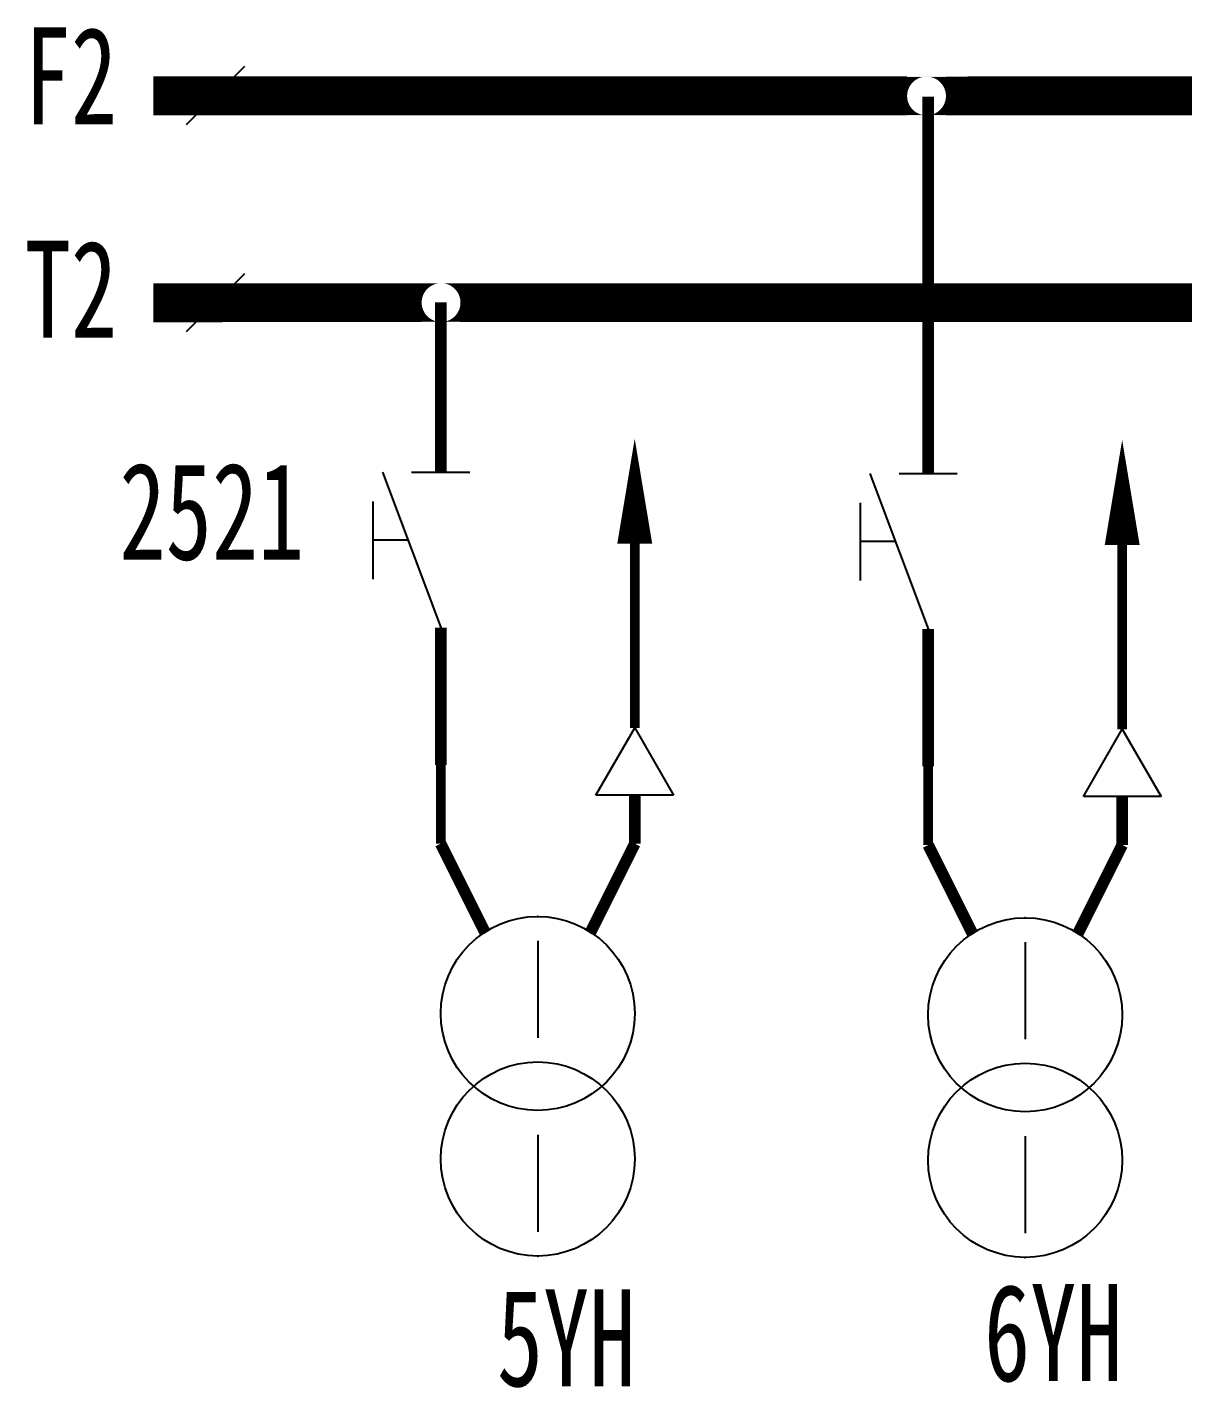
# Model space of a CAD drawing. Header units: millimetres. Extents: x 10667 to 23854, y -3427 to -2899.
# Drawn here: x 13352.3 to 13411.9, y -3229.7 to -3159.6 of the extents above; entities that cross this region are included whole.
import ezdxf

# ---------------------------------------------------------------- set-up
doc = ezdxf.new("R2010")
doc.units = ezdxf.units.MM
doc.header["$LTSCALE"] = 10
doc.linetypes.add('DASHED', pattern=[11, 5, 0.5, 5, 0.5])
for name, color, linetype in [('BLOCK', 3, 'Continuous'), ('LINE', 7, 'Continuous'), ('TEXT', 2, 'Continuous'), ('设    备', 3, 'Continuous'), ('设备编号', 2, 'Continuous'), ('连 接 线', 1, 'Continuous')]:
    doc.layers.add(name, color=color, linetype=linetype)
doc.styles.add('HZ', font='SimSun.ttf', dxfattribs={"width": 0.7})

# ---------------------------------------------------------------- blocks, each defined once
blk = doc.blocks.new('$SGK1')
at = {"layer": 'BLOCK'}
for p, q in [((-3, 0), (0, -8)), ((-1.5, 0), (1.5, 0))]:
    blk.add_line(p, q, dxfattribs=at)
at = {"layer": 'TEXT', "color": 3}
for p, q in [((-3.5, -1.5), (-3.5, -5.5)), ((-1.6875, -3.5), (-3.5, -3.5))]:
    blk.add_line(p, q, dxfattribs=at)
blk = doc.blocks.new('$JT')
at = {"color": 3}
blk.add_lwpolyline([(0, 0, 1.79999946, 0, 0), (-0.001268655806370589, 5.410164977314366, 0, 0, 0)], format="xyseb", dxfattribs=at)

msp = doc.modelspace()

# ---------------------------------------------------------------- linework, layer by layer
at = {"layer": '设    备', "color": 3}
for p, q in [((13378.62308152656, -3206.646176662378), (13378.62308152656, -3211.646176662378)), ((13403.7436253828, -3206.714792911619), (13403.7436253828, -3211.714792911619)), ((13378.62308152656, -3216.646176662377), (13378.62308152656, -3221.646176662377)), ((13403.7436253828, -3216.714792911619), (13403.7436253828, -3221.714792911619))]:
    msp.add_line(p, q, dxfattribs=at)
for centre in [(13378.62308152656, -3210.396176662377), (13403.7436253828, -3210.464792911619), (13378.62308152656, -3217.896176662377), (13403.7436253828, -3217.964792911619)]:
    msp.add_circle(centre, 5, dxfattribs=at)
at = {"layer": '设    备'}
for p in [(13373.62308152656, -3182.509071838038), (13398.7436253828, -3182.577688087279), (13373.62308152656, -3190.509071838038), (13398.7436253828, -3190.577688087279)]:
    msp.add_point(p, dxfattribs=at)
at = {"layer": '设    备', "color": 3}
for p in [(13378.62308152656, -3205.396176662377), (13403.7436253828, -3205.464792911618), (13378.62308152656, -3222.896176662377), (13403.7436253828, -3222.964792911618)]:
    msp.add_point(p, dxfattribs=at)
at = {"layer": '连 接 线', "color": 3}
for p, q in [((13363.50988027471, -3161.598055660136), (13360.50988027471, -3164.598055660136)), ((13363.51065494024, -3172.272831213975), (13360.51065494024, -3175.272831213975)), ((13381.62308152656, -3199.146176715206), (13383.62308152656, -3195.682075100069)), ((13383.62308152656, -3195.682075100069), (13385.62308152656, -3199.146176715206)), ((13406.7436253828, -3199.214792964447), (13408.7436253828, -3195.75069134931)), ((13408.7436253828, -3195.75069134931), (13410.7436253828, -3199.214792964447)), ((13385.62308152656, -3199.146176715206), (13381.62308152656, -3199.146176715206)), ((13410.7436253828, -3199.214792964447), (13406.7436253828, -3199.214792964447))]:
    msp.add_line(p, q, dxfattribs=at)
at = {"layer": '连 接 线'}
for points, const_width in [([(13397.65877697049, -3163.105191349051), (13358.80807231193, -3163.107413233563)], 2), ([(13437.83965471278, -3163.103640975173), (13399.65877697049, -3163.11025048659)], 2), ([(13398.7436253828, -3182.577688087279), (13398.7436253828, -3163.154323378053)], 0.6), ([(13372.64134775912, -3173.7629732393), (13358.80884631524, -3173.773063568347)], 2), ([(13426.84067276074, -3173.763742970149), (13374.64134775912, -3173.763742970149)], 2), ([(13373.62308152656, -3182.509071838038), (13373.62308152656, -3173.748360582517)], 0.6), ([(13373.62308152656, -3197.591222937516), (13373.62308152656, -3190.509071838038)], 0.6), ([(13398.7436253828, -3197.659839186757), (13398.7436253828, -3190.577688087279)], 0.6), ([(13383.62308152656, -3201.646176662377), (13383.62308152656, -3199.146176715206)], 0.6), ([(13408.7436253828, -3201.714792911619), (13408.7436253828, -3199.214792964447)], 0.6)]:
    msp.add_lwpolyline(points, dxfattribs=dict(at, const_width=const_width))
at = {"layer": '连 接 线', "color": 6, "linetype": 'DASHED', "ltscale": 0.5, "const_width": 0.5}
for points in [[(13383.62308152656, -3195.682075100069), (13383.62308152656, -3185.682075100069)], [(13408.7436253828, -3195.75069134931), (13408.7436253828, -3185.75069134931)]]:
    msp.add_lwpolyline(points, dxfattribs=at)
at = {"layer": '连 接 线', "color": 3}
for points, const_width in [([(13373.62308152656, -3197.591222937516), (13373.62308152656, -3201.646176662377)], 0.5), ([(13398.7436253828, -3197.659839186757), (13398.7436253828, -3201.714792911619)], 0.5), ([(13373.62308152656, -3201.646176662377), (13375.90103292223, -3206.202079453719)], 0.6), ([(13383.62308152656, -3201.646176662377), (13381.34513013089, -3206.202079453719)], 0.6), ([(13398.7436253828, -3201.714792911619), (13401.02157677847, -3206.27069570296)], 0.6), ([(13408.7436253828, -3201.714792911619), (13406.46567398713, -3206.27069570296)], 0.6)]:
    msp.add_lwpolyline(points, dxfattribs=dict(at, const_width=const_width))
for p in [(13383.62308152656, -3201.646176662377), (13408.7436253828, -3201.714792911619)]:
    msp.add_point(p, dxfattribs=at)
at = {"layer": '连 接 线'}
for points in [[(13397.65877697049, -3162.114522998366), (13398.65877697049, -3162.114522998366), (13397.65877697049, -3162.118328300275), (13398.74593271324, -3162.118328300275)], [(13397.65877697049, -3162.118328300275), (13398.57162122775, -3162.118328300275), (13397.65877697049, -3162.114522998366), (13398.65877697049, -3162.114522998366)], [(13397.65877697049, -3162.118328300275), (13398.74593271324, -3162.118328300275), (13397.65877697049, -3162.129715245354), (13398.83242514816, -3162.129715245354)], [(13397.65877697049, -3162.129715245354), (13398.48512879283, -3162.129715245354), (13397.65877697049, -3162.118328300275), (13398.57162122775, -3162.118328300275)], [(13397.65877697049, -3162.148597172077), (13398.39995792539, -3162.148597172077), (13397.65877697049, -3162.129715245354), (13398.48512879283, -3162.129715245354)], [(13397.65877697049, -3162.17483037758), (13398.31675682717, -3162.17483037758), (13397.65877697049, -3162.148597172077), (13398.39995792539, -3162.148597172077)], [(13397.65877697049, -3162.20821521133), (13398.23615870875, -3162.20821521133), (13397.65877697049, -3162.17483037758), (13398.31675682717, -3162.17483037758)], [(13397.65877697049, -3162.248497594582), (13398.15877697049, -3162.248497594582), (13397.65877697049, -3162.20821521133), (13398.23615870875, -3162.20821521133)], [(13397.65877697049, -3162.295370954077), (13398.08520053414, -3162.295370954077), (13397.65877697049, -3162.248497594582), (13398.15877697049, -3162.248497594582)], [(13398.74593271324, -3162.118328300275), (13399.65877697049, -3162.118328300275), (13398.65877697049, -3162.114522998366), (13399.65877697049, -3162.114522998366)], [(13398.83242514816, -3162.129715245354), (13399.65877697049, -3162.129715245354), (13398.74593271324, -3162.118328300275), (13399.65877697049, -3162.118328300275)], [(13398.9175960156, -3162.148597172077), (13399.65877697049, -3162.148597172077), (13398.83242514816, -3162.129715245354), (13399.65877697049, -3162.129715245354)], [(13399.00079711382, -3162.17483037758), (13399.65877697049, -3162.17483037758), (13398.9175960156, -3162.148597172077), (13399.65877697049, -3162.148597172077)], [(13399.08139523224, -3162.20821521133), (13399.65877697049, -3162.20821521133), (13399.00079711382, -3162.17483037758), (13399.65877697049, -3162.17483037758)], [(13399.15877697049, -3162.248497594582), (13399.65877697049, -3162.248497594582), (13399.08139523224, -3162.20821521133), (13399.65877697049, -3162.20821521133)], [(13399.23235340685, -3162.295370954077), (13399.65877697049, -3162.295370954077), (13399.15877697049, -3162.248497594582), (13399.65877697049, -3162.248497594582)], [(13397.65877697049, -3162.348478555247), (13398.01598936081, -3162.348478555247), (13397.65877697049, -3162.295370954077), (13398.08520053414, -3162.295370954077)], [(13397.65877697049, -3162.40741621718), (13397.95167018931, -3162.40741621718), (13397.65877697049, -3162.348478555247), (13398.01598936081, -3162.348478555247)], [(13397.65877697049, -3162.47173538868), (13397.89273252737, -3162.47173538868), (13397.65877697049, -3162.40741621718), (13397.95167018931, -3162.40741621718)], [(13397.65877697049, -3162.540946562015), (13397.8396249262, -3162.540946562015), (13397.65877697049, -3162.47173538868), (13397.89273252737, -3162.47173538868)], [(13397.65877697049, -3162.614522998366), (13397.79275156671, -3162.614522998366), (13397.65877697049, -3162.540946562015), (13397.8396249262, -3162.540946562015)], [(13397.65877697049, -3162.691904736625), (13397.75246918346, -3162.691904736625), (13397.65877697049, -3162.614522998366), (13397.79275156671, -3162.614522998366)], [(13397.65877697049, -3162.77250285504), (13397.71908434971, -3162.77250285504), (13397.65877697049, -3162.691904736625), (13397.75246918346, -3162.691904736625)], [(13397.65877697049, -3162.855703953264), (13397.6928511442, -3162.855703953264), (13397.65877697049, -3162.77250285504), (13397.71908434971, -3162.77250285504)], [(13397.65877697049, -3162.940874820699), (13397.67396921748, -3162.940874820699), (13397.65877697049, -3162.855703953264), (13397.6928511442, -3162.855703953264)], [(13397.65877697049, -3163.027367255619), (13397.6625822724, -3163.027367255619), (13397.65877697049, -3162.940874820699), (13397.67396921748, -3162.940874820699)], [(13399.30156458018, -3162.348478555247), (13399.65877697049, -3162.348478555247), (13399.23235340685, -3162.295370954077), (13399.65877697049, -3162.295370954077)], [(13399.36588375168, -3162.40741621718), (13399.65877697049, -3162.40741621718), (13399.30156458018, -3162.348478555247), (13399.65877697049, -3162.348478555247)], [(13399.42482141361, -3162.47173538868), (13399.65877697049, -3162.47173538868), (13399.36588375168, -3162.40741621718), (13399.65877697049, -3162.40741621718)], [(13399.47792901478, -3162.540946562015), (13399.65877697049, -3162.540946562015), (13399.42482141361, -3162.47173538868), (13399.65877697049, -3162.47173538868)], [(13399.52480237428, -3162.614522998366), (13399.65877697049, -3162.614522998366), (13399.47792901478, -3162.540946562015), (13399.65877697049, -3162.540946562015)], [(13399.56508475753, -3162.691904736625), (13399.65877697049, -3162.691904736625), (13399.52480237428, -3162.614522998366), (13399.65877697049, -3162.614522998366)], [(13399.59846959128, -3162.77250285504), (13399.65877697049, -3162.77250285504), (13399.56508475753, -3162.691904736625), (13399.65877697049, -3162.691904736625)], [(13399.62470279678, -3162.855703953264), (13399.65877697049, -3162.855703953264), (13399.59846959128, -3162.77250285504), (13399.65877697049, -3162.77250285504)], [(13399.64358472351, -3162.940874820699), (13399.65877697049, -3162.940874820699), (13399.62470279678, -3162.855703953264), (13399.65877697049, -3162.855703953264)], [(13399.65497166859, -3163.027367255619), (13399.65877697049, -3163.027367255619), (13399.64358472351, -3162.940874820699), (13399.65877697049, -3162.940874820699)], [(13397.65877697049, -3163.114522998366), (13397.65877697049, -3163.114522998366), (13397.65877697049, -3163.027367255619), (13397.6625822724, -3163.027367255619)], [(13397.65877697049, -3163.114522998366), (13397.65877697049, -3163.114522998366), (13397.65877697049, -3163.201678741114), (13397.6625822724, -3163.201678741114)], [(13397.65877697049, -3163.201678741114), (13397.6625822724, -3163.201678741114), (13397.65877697049, -3163.288171176033), (13397.67396921748, -3163.288171176033)], [(13397.65877697049, -3163.288171176033), (13397.67396921748, -3163.288171176033), (13397.65877697049, -3163.373342043469), (13397.6928511442, -3163.373342043469)], [(13397.65877697049, -3163.373342043469), (13397.6928511442, -3163.373342043469), (13397.65877697049, -3163.456543141692), (13397.71908434971, -3163.456543141692)], [(13397.65877697049, -3163.456543141692), (13397.71908434971, -3163.456543141692), (13397.65877697049, -3163.537141260107), (13397.75246918346, -3163.537141260107)], [(13397.65877697049, -3163.537141260107), (13397.75246918346, -3163.537141260107), (13397.65877697049, -3163.614522998366), (13397.79275156671, -3163.614522998366)], [(13397.65877697049, -3163.614522998366), (13397.79275156671, -3163.614522998366), (13397.65877697049, -3163.688099434718), (13397.8396249262, -3163.688099434718)], [(13397.65877697049, -3163.688099434718), (13397.8396249262, -3163.688099434718), (13397.65877697049, -3163.757310608053), (13397.89273252737, -3163.757310608053)], [(13399.42482141361, -3163.757310608053), (13399.65877697049, -3163.757310608053), (13399.47792901478, -3163.688099434718), (13399.65877697049, -3163.688099434718)], [(13399.47792901478, -3163.688099434718), (13399.65877697049, -3163.688099434718), (13399.52480237428, -3163.614522998366), (13399.65877697049, -3163.614522998366)], [(13399.52480237428, -3163.614522998366), (13399.65877697049, -3163.614522998366), (13399.56508475753, -3163.537141260107), (13399.65877697049, -3163.537141260107)], [(13399.56508475753, -3163.537141260107), (13399.65877697049, -3163.537141260107), (13399.59846959128, -3163.456543141692), (13399.65877697049, -3163.456543141692)], [(13399.59846959128, -3163.456543141692), (13399.65877697049, -3163.456543141692), (13399.62470279678, -3163.373342043469), (13399.65877697049, -3163.373342043469)], [(13399.62470279678, -3163.373342043469), (13399.65877697049, -3163.373342043469), (13399.64358472351, -3163.288171176033), (13399.65877697049, -3163.288171176033)], [(13399.64358472351, -3163.288171176033), (13399.65877697049, -3163.288171176033), (13399.65497166859, -3163.201678741114), (13399.65877697049, -3163.201678741114)], [(13399.65877697049, -3163.114522998366), (13399.65877697049, -3163.114522998366), (13399.65497166859, -3163.027367255619), (13399.65877697049, -3163.027367255619)], [(13399.65497166859, -3163.201678741114), (13399.65877697049, -3163.201678741114), (13399.65877697049, -3163.114522998366)], [(13397.65877697049, -3163.757310608053), (13397.89273252737, -3163.757310608053), (13397.65877697049, -3163.821629779553), (13397.95167018931, -3163.821629779553)], [(13397.65877697049, -3163.821629779553), (13397.95167018931, -3163.821629779553), (13397.65877697049, -3163.880567441485), (13398.01598936081, -3163.880567441485)], [(13397.65877697049, -3163.880567441485), (13398.01598936081, -3163.880567441485), (13397.65877697049, -3163.933675042656), (13398.08520053414, -3163.933675042656)], [(13397.65877697049, -3163.933675042656), (13398.08520053414, -3163.933675042656), (13397.65877697049, -3163.980548402151), (13398.15877697049, -3163.980548402151)], [(13397.65877697049, -3163.980548402151), (13398.15877697049, -3163.980548402151), (13397.65877697049, -3164.020830785403), (13398.23615870875, -3164.020830785403)], [(13397.65877697049, -3164.020830785403), (13398.23615870875, -3164.020830785403), (13397.65877697049, -3164.054215619152), (13398.31675682717, -3164.054215619152)], [(13397.65877697049, -3164.054215619152), (13398.31675682717, -3164.054215619152), (13397.65877697049, -3164.080448824655), (13398.39995792539, -3164.080448824655)], [(13397.65877697049, -3164.080448824655), (13398.39995792539, -3164.080448824655), (13397.65877697049, -3164.099330751379), (13398.48512879283, -3164.099330751379)], [(13397.65877697049, -3164.099330751379), (13398.48512879283, -3164.099330751379), (13397.65877697049, -3164.110717696458), (13398.57162122775, -3164.110717696458)], [(13397.65877697049, -3164.110717696458), (13398.57162122775, -3164.110717696458), (13397.65877697049, -3164.114522998366), (13398.65877697049, -3164.114522998366)], [(13398.65877697049, -3164.114522998366), (13399.65877697049, -3164.114522998366), (13398.74593271324, -3164.110717696458), (13399.65877697049, -3164.110717696458)], [(13398.74593271324, -3164.110717696458), (13399.65877697049, -3164.110717696458), (13398.83242514816, -3164.099330751379), (13399.65877697049, -3164.099330751379)], [(13398.83242514816, -3164.099330751379), (13399.65877697049, -3164.099330751379), (13398.9175960156, -3164.080448824655), (13399.65877697049, -3164.080448824655)], [(13398.9175960156, -3164.080448824655), (13399.65877697049, -3164.080448824655), (13399.00079711382, -3164.054215619152), (13399.65877697049, -3164.054215619152)], [(13399.00079711382, -3164.054215619152), (13399.65877697049, -3164.054215619152), (13399.08139523224, -3164.020830785403), (13399.65877697049, -3164.020830785403)], [(13399.08139523224, -3164.020830785403), (13399.65877697049, -3164.020830785403), (13399.15877697049, -3163.980548402151), (13399.65877697049, -3163.980548402151)], [(13399.15877697049, -3163.980548402151), (13399.65877697049, -3163.980548402151), (13399.23235340685, -3163.933675042656), (13399.65877697049, -3163.933675042656)], [(13399.23235340685, -3163.933675042656), (13399.65877697049, -3163.933675042656), (13399.30156458018, -3163.880567441485), (13399.65877697049, -3163.880567441485)], [(13399.30156458018, -3163.880567441485), (13399.65877697049, -3163.880567441485), (13399.36588375168, -3163.821629779553), (13399.65877697049, -3163.821629779553)], [(13399.36588375168, -3163.821629779553), (13399.65877697049, -3163.821629779553), (13399.42482141361, -3163.757310608053), (13399.65877697049, -3163.757310608053)], [(13372.64134775912, -3172.761027142448), (13373.64134775912, -3172.761027142448), (13372.64134775912, -3172.764832444356), (13373.72850350186, -3172.764832444356)], [(13372.64134775912, -3172.764832444356), (13373.55419201637, -3172.764832444356), (13372.64134775912, -3172.761027142448), (13373.64134775912, -3172.761027142448)], [(13372.64134775912, -3172.764832444356), (13373.72850350186, -3172.764832444356), (13372.64134775912, -3172.776219389436), (13373.81499593678, -3172.776219389436)], [(13372.64134775912, -3172.776219389436), (13373.46769958145, -3172.776219389436), (13372.64134775912, -3172.764832444356), (13373.55419201637, -3172.764832444356)], [(13372.64134775912, -3172.795101316159), (13373.38252871402, -3172.795101316159), (13372.64134775912, -3172.776219389436), (13373.46769958145, -3172.776219389436)], [(13372.64134775912, -3172.821334521662), (13373.29932761579, -3172.821334521662), (13372.64134775912, -3172.795101316159), (13373.38252871402, -3172.795101316159)], [(13373.72850350186, -3172.764832444356), (13374.64134775912, -3172.764832444356), (13373.64134775912, -3172.761027142448), (13374.64134775912, -3172.761027142448)], [(13373.81499593678, -3172.776219389436), (13374.64134775912, -3172.776219389436), (13373.72850350186, -3172.764832444356), (13374.64134775912, -3172.764832444356)], [(13373.90016680422, -3172.795101316159), (13374.64134775912, -3172.795101316159), (13373.81499593678, -3172.776219389436), (13374.64134775912, -3172.776219389436)], [(13373.98336790244, -3172.821334521662), (13374.64134775912, -3172.821334521662), (13373.90016680422, -3172.795101316159), (13374.64134775912, -3172.795101316159)], [(13372.64134775912, -3172.854719355411), (13373.21872949738, -3172.854719355411), (13372.64134775912, -3172.821334521662), (13373.29932761579, -3172.821334521662)], [(13372.64134775912, -3172.895001738664), (13373.14134775912, -3172.895001738664), (13372.64134775912, -3172.854719355411), (13373.21872949738, -3172.854719355411)], [(13372.64134775912, -3172.941875098159), (13373.06777132277, -3172.941875098159), (13372.64134775912, -3172.895001738664), (13373.14134775912, -3172.895001738664)], [(13372.64134775912, -3172.994982699329), (13372.99856014943, -3172.994982699329), (13372.64134775912, -3172.941875098159), (13373.06777132277, -3172.941875098159)], [(13372.64134775912, -3173.053920361262), (13372.93424097793, -3173.053920361262), (13372.64134775912, -3172.994982699329), (13372.99856014943, -3172.994982699329)], [(13372.64134775912, -3173.118239532761), (13372.875303316, -3173.118239532761), (13372.64134775912, -3173.053920361262), (13372.93424097793, -3173.053920361262)], [(13372.64134775912, -3173.187450706097), (13372.82219571483, -3173.187450706097), (13372.64134775912, -3173.118239532761), (13372.875303316, -3173.118239532761)], [(13372.64134775912, -3173.261027142448), (13372.77532235533, -3173.261027142448), (13372.64134775912, -3173.187450706097), (13372.82219571483, -3173.187450706097)], [(13372.64134775912, -3173.338408880707), (13372.73503997208, -3173.338408880707), (13372.64134775912, -3173.261027142448), (13372.77532235533, -3173.261027142448)], [(13372.64134775912, -3173.419006999123), (13372.70165513833, -3173.419006999123), (13372.64134775912, -3173.338408880707), (13372.73503997208, -3173.338408880707)], [(13372.64134775912, -3173.502208097346), (13372.67542193283, -3173.502208097346), (13372.64134775912, -3173.419006999123), (13372.70165513833, -3173.419006999123)], [(13372.64134775912, -3173.587378964781), (13372.65654000611, -3173.587378964781), (13372.64134775912, -3173.502208097346), (13372.67542193283, -3173.502208097346)], [(13374.06396602086, -3172.854719355411), (13374.64134775912, -3172.854719355411), (13373.98336790244, -3172.821334521662), (13374.64134775912, -3172.821334521662)], [(13374.14134775912, -3172.895001738664), (13374.64134775912, -3172.895001738664), (13374.06396602086, -3172.854719355411), (13374.64134775912, -3172.854719355411)], [(13374.21492419547, -3172.941875098159), (13374.64134775912, -3172.941875098159), (13374.14134775912, -3172.895001738664), (13374.64134775912, -3172.895001738664)], [(13374.2841353688, -3172.994982699329), (13374.64134775912, -3172.994982699329), (13374.21492419547, -3172.941875098159), (13374.64134775912, -3172.941875098159)], [(13374.3484545403, -3173.053920361262), (13374.64134775912, -3173.053920361262), (13374.2841353688, -3172.994982699329), (13374.64134775912, -3172.994982699329)], [(13374.40739220224, -3173.118239532761), (13374.64134775912, -3173.118239532761), (13374.3484545403, -3173.053920361262), (13374.64134775912, -3173.053920361262)], [(13374.46049980341, -3173.187450706097), (13374.64134775912, -3173.187450706097), (13374.40739220224, -3173.118239532761), (13374.64134775912, -3173.118239532761)], [(13374.5073731629, -3173.261027142448), (13374.64134775912, -3173.261027142448), (13374.46049980341, -3173.187450706097), (13374.64134775912, -3173.187450706097)], [(13374.54765554615, -3173.338408880707), (13374.64134775912, -3173.338408880707), (13374.5073731629, -3173.261027142448), (13374.64134775912, -3173.261027142448)], [(13374.5810403799, -3173.419006999123), (13374.64134775912, -3173.419006999123), (13374.54765554615, -3173.338408880707), (13374.64134775912, -3173.338408880707)], [(13374.60727358541, -3173.502208097346), (13374.64134775912, -3173.502208097346), (13374.5810403799, -3173.419006999123), (13374.64134775912, -3173.419006999123)], [(13374.62615551213, -3173.587378964781), (13374.64134775912, -3173.587378964781), (13374.60727358541, -3173.502208097346), (13374.64134775912, -3173.502208097346)], [(13372.64134775912, -3173.673871399701), (13372.64515306103, -3173.673871399701), (13372.64134775912, -3173.587378964781), (13372.65654000611, -3173.587378964781)], [(13372.64134775912, -3173.761027142448), (13372.64134775912, -3173.761027142448), (13372.64134775912, -3173.673871399701), (13372.64515306103, -3173.673871399701)], [(13372.64134775912, -3173.761027142448), (13372.64134775912, -3173.761027142448), (13372.64134775912, -3173.848182885196), (13372.64515306103, -3173.848182885196)], [(13372.64134775912, -3173.848182885196), (13372.64515306103, -3173.848182885196), (13372.64134775912, -3173.934675320115), (13372.65654000611, -3173.934675320115)], [(13372.64134775912, -3173.934675320115), (13372.65654000611, -3173.934675320115), (13372.64134775912, -3174.019846187551), (13372.67542193283, -3174.019846187551)], [(13372.64134775912, -3174.019846187551), (13372.67542193283, -3174.019846187551), (13372.64134775912, -3174.103047285774), (13372.70165513833, -3174.103047285774)], [(13372.64134775912, -3174.103047285774), (13372.70165513833, -3174.103047285774), (13372.64134775912, -3174.183645404189), (13372.73503997208, -3174.183645404189)], [(13372.64134775912, -3174.183645404189), (13372.73503997208, -3174.183645404189), (13372.64134775912, -3174.261027142448), (13372.77532235533, -3174.261027142448)], [(13374.5073731629, -3174.261027142448), (13374.64134775912, -3174.261027142448), (13374.54765554615, -3174.183645404189), (13374.64134775912, -3174.183645404189)], [(13374.54765554615, -3174.183645404189), (13374.64134775912, -3174.183645404189), (13374.5810403799, -3174.103047285774), (13374.64134775912, -3174.103047285774)], [(13374.5810403799, -3174.103047285774), (13374.64134775912, -3174.103047285774), (13374.60727358541, -3174.019846187551), (13374.64134775912, -3174.019846187551)], [(13374.60727358541, -3174.019846187551), (13374.64134775912, -3174.019846187551), (13374.62615551213, -3173.934675320115), (13374.64134775912, -3173.934675320115)], [(13374.63754245721, -3173.673871399701), (13374.64134775912, -3173.673871399701), (13374.62615551213, -3173.587378964781), (13374.64134775912, -3173.587378964781)], [(13374.62615551213, -3173.934675320115), (13374.64134775912, -3173.934675320115), (13374.63754245721, -3173.848182885196), (13374.64134775912, -3173.848182885196)], [(13374.64134775912, -3173.761027142448), (13374.64134775912, -3173.761027142448), (13374.63754245721, -3173.673871399701), (13374.64134775912, -3173.673871399701)], [(13374.63754245721, -3173.848182885196), (13374.64134775912, -3173.848182885196), (13374.64134775912, -3173.761027142448)], [(13372.64134775912, -3174.261027142448), (13372.77532235533, -3174.261027142448), (13372.64134775912, -3174.334603578799), (13372.82219571483, -3174.334603578799)], [(13372.64134775912, -3174.334603578799), (13372.82219571483, -3174.334603578799), (13372.64134775912, -3174.403814752135), (13372.875303316, -3174.403814752135)], [(13372.64134775912, -3174.403814752135), (13372.875303316, -3174.403814752135), (13372.64134775912, -3174.468133923635), (13372.93424097793, -3174.468133923635)], [(13372.64134775912, -3174.468133923635), (13372.93424097793, -3174.468133923635), (13372.64134775912, -3174.527071585567), (13372.99856014943, -3174.527071585567)], [(13372.64134775912, -3174.527071585567), (13372.99856014943, -3174.527071585567), (13372.64134775912, -3174.580179186737), (13373.06777132277, -3174.580179186737)], [(13372.64134775912, -3174.580179186737), (13373.06777132277, -3174.580179186737), (13372.64134775912, -3174.627052546233), (13373.14134775912, -3174.627052546233)], [(13372.64134775912, -3174.627052546233), (13373.14134775912, -3174.627052546233), (13372.64134775912, -3174.667334929485), (13373.21872949738, -3174.667334929485)], [(13372.64134775912, -3174.667334929485), (13373.21872949738, -3174.667334929485), (13372.64134775912, -3174.700719763234), (13373.29932761579, -3174.700719763234)], [(13372.64134775912, -3174.700719763234), (13373.29932761579, -3174.700719763234), (13372.64134775912, -3174.726952968737), (13373.38252871402, -3174.726952968737)], [(13372.64134775912, -3174.726952968737), (13373.38252871402, -3174.726952968737), (13372.64134775912, -3174.745834895461), (13373.46769958145, -3174.745834895461)], [(13372.64134775912, -3174.745834895461), (13373.46769958145, -3174.745834895461), (13372.64134775912, -3174.75722184054), (13373.55419201637, -3174.75722184054)], [(13372.64134775912, -3174.75722184054), (13373.55419201637, -3174.75722184054), (13372.64134775912, -3174.761027142448), (13373.64134775912, -3174.761027142448)], [(13373.64134775912, -3174.761027142448), (13374.64134775912, -3174.761027142448), (13373.72850350186, -3174.75722184054), (13374.64134775912, -3174.75722184054)], [(13373.72850350186, -3174.75722184054), (13374.64134775912, -3174.75722184054), (13373.81499593678, -3174.745834895461), (13374.64134775912, -3174.745834895461)], [(13373.81499593678, -3174.745834895461), (13374.64134775912, -3174.745834895461), (13373.90016680422, -3174.726952968737), (13374.64134775912, -3174.726952968737)], [(13373.90016680422, -3174.726952968737), (13374.64134775912, -3174.726952968737), (13373.98336790244, -3174.700719763234), (13374.64134775912, -3174.700719763234)], [(13373.98336790244, -3174.700719763234), (13374.64134775912, -3174.700719763234), (13374.06396602086, -3174.667334929485), (13374.64134775912, -3174.667334929485)], [(13374.06396602086, -3174.667334929485), (13374.64134775912, -3174.667334929485), (13374.14134775912, -3174.627052546233), (13374.64134775912, -3174.627052546233)], [(13374.14134775912, -3174.627052546233), (13374.64134775912, -3174.627052546233), (13374.21492419547, -3174.580179186737), (13374.64134775912, -3174.580179186737)], [(13374.21492419547, -3174.580179186737), (13374.64134775912, -3174.580179186737), (13374.2841353688, -3174.527071585567), (13374.64134775912, -3174.527071585567)], [(13374.2841353688, -3174.527071585567), (13374.64134775912, -3174.527071585567), (13374.3484545403, -3174.468133923635), (13374.64134775912, -3174.468133923635)], [(13374.3484545403, -3174.468133923635), (13374.64134775912, -3174.468133923635), (13374.40739220224, -3174.403814752135), (13374.64134775912, -3174.403814752135)], [(13374.40739220224, -3174.403814752135), (13374.64134775912, -3174.403814752135), (13374.46049980341, -3174.334603578799), (13374.64134775912, -3174.334603578799)], [(13374.46049980341, -3174.334603578799), (13374.64134775912, -3174.334603578799), (13374.5073731629, -3174.261027142448), (13374.64134775912, -3174.261027142448)]]:
    msp.add_solid(points, dxfattribs=at)

# ---------------------------------------------------------------- block references
at = {"layer": 'LINE'}
for p in [(13373.62308152656, -3182.509071838038), (13398.7436253828, -3182.577688087279)]:
    msp.add_blockref('$SGK1', p, dxfattribs=at)
at = {"layer": '连 接 线', "color": 3}
for p in [(13383.62308152656, -3186.182075100069), (13408.7436253828, -3186.25069134931)]:
    msp.add_blockref('$JT', p, dxfattribs=at)

# ---------------------------------------------------------------- texts
at = {"layer": '设备编号', "color": 6, "style": 'HZ', "width": 0.7}
for s, p in [('F2', (13352.18015022742, -3164.569977776372)), ('T2', (13352.18015022742, -3175.569977723543)), ('2521', (13357.06741012831, -3187.01179202468)), ('5YH', (13376.51815101505, -3229.605586019195)), ('6YH', (13401.62174447935, -3229.34099234684))]:
    msp.add_text(s, height=5, dxfattribs=at).set_placement(p)

doc.saveas('drawing.dxf')
